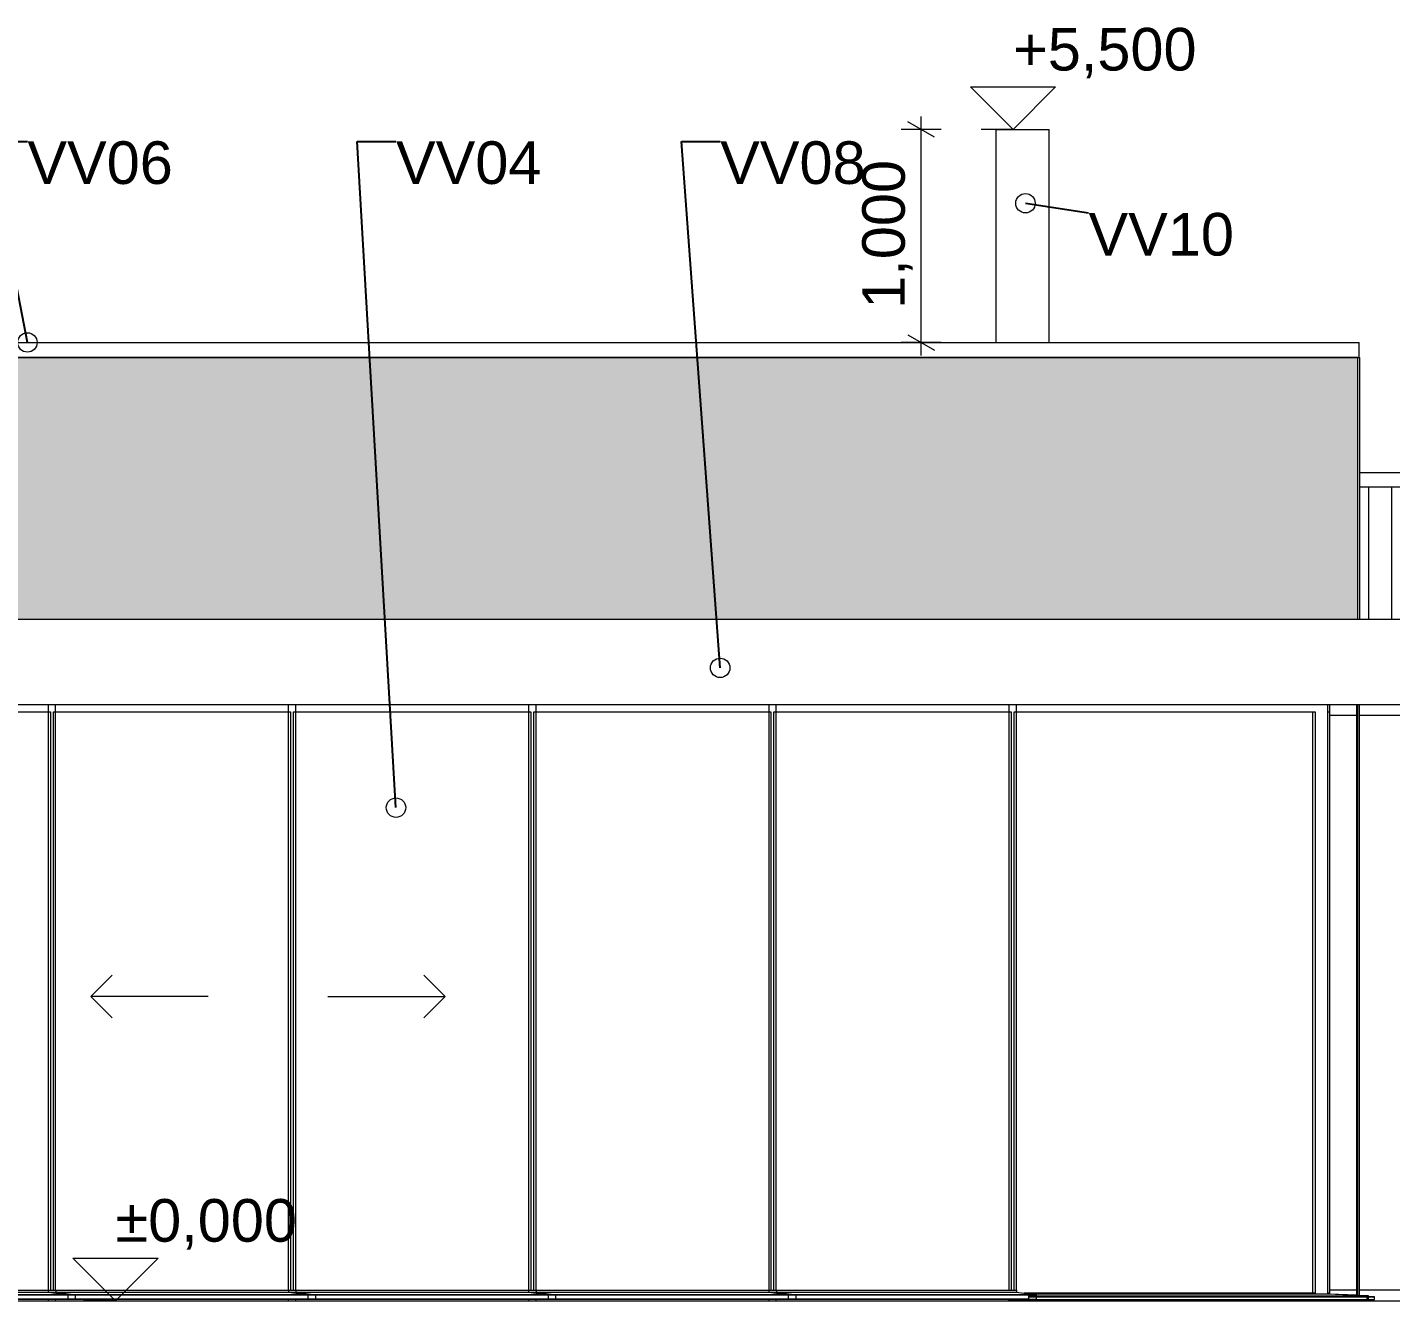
# Model space of a CAD drawing. Header units: millimetres. Extents: x 239748 to 326588, y -19262 to 5561.
# Drawn here: x 313570 to 319977, y -4124 to 1857 of the extents above; entities that cross this region are included whole.
import ezdxf

# ---------------------------------------------------------------- set-up
doc = ezdxf.new("R2010")
doc.units = ezdxf.units.MM
doc.header["$MEASUREMENT"] = 0
for name, color, linetype, lineweight in [('Annotation - Label_Pen_No__1', 7, 'Continuous', 13), ('New_0_Pen_No__1', 7, 'Continuous', 13), ('New_2D Drafting - General_Pen_No__1', 7, 'Continuous', 13), ('New_2D Drafting - General_Pen_No__18', 9, 'Continuous', 15), ('New_Annotation - Label_Pen_No__1', 7, 'Continuous', 13), ('New_ARCHICAD Windows_Pen_No__1', 7, 'Continuous', 13), ('New_Dimensioning - General_Pen_No__1', 7, 'Continuous', 13), ('New_Shell - Roof_Pen_No__1', 7, 'Continuous', 13), ('New_Structural - Bearing_Pen_No__1', 7, 'Continuous', 13)]:
    doc.layers.add(name, color=color, linetype=linetype, lineweight=lineweight)
doc.layers.add('New_Dimensioning - General', color=7, linetype='Continuous')
doc.layers.add('New_Structural - Bearing', color=7, linetype='Continuous')
doc.styles.add('GENERATED_STYLE_1', font='')
doc.styles.get('GENERATED_STYLE_1').set_extended_font_data('Arial')
doc.dimstyles.new('GENERATED_STYLE__1', dxfattribs={"dimtxt": 200, "dimasz": 95, "dimexe": 0.18, "dimexo": 0.0625, "dimgap": 0, "dimtad": 1, "dimdec": 3, "dimlfac": 0.001, "dimzin": 0, "dimdsep": 46, "dimtxsty": 'GENERATED_STYLE_1', "dimblk": 'ARROWHEAD_2', "dimblk1": 'ARROWHEAD_2', "dimblk2": 'ARROWHEAD_2', "dimcen": 0.09, "dimse1": 1, "dimse2": 1, "dimclrd": 7, "dimclre": 7, "dimclrt": 7, "dimadec": 0, "dimazin": 0, "dimtfac": 1, "dimtdec": 4, "dimtmove": 0, "dimatfit": 3, "dimfxl": 0, "dimtolj": 1, "dimtzin": 0, "dimarcsym": 0})
doc.dimstyles.new('GENERATED_STYLE__2', dxfattribs={"dimtxt": 0.18, "dimasz": 182.4, "dimexe": 0.18, "dimexo": 0.0625, "dimgap": 0, "dimtad": 0, "dimtih": 1, "dimtoh": 1, "dimdec": 4, "dimzin": 0, "dimdsep": 46, "dimcen": 0.09, "dimadec": 0, "dimazin": 0, "dimtfac": 1, "dimtdec": 4, "dimtmove": 0, "dimatfit": 3, "dimldrblk": 'ARROWHEAD_1', "dimfxl": 0, "dimtolj": 1, "dimtzin": 0, "dimarcsym": 0})

# ---------------------------------------------------------------- blocks, each defined once
blk = doc.blocks.new('*D4', base_point=(649171, -4123.6))
at = {"layer": 'New_Dimensioning - General_Pen_No__1', "color": 7, "linetype": 'Continuous', "lineweight": 13}
for p, q in [((317833.5, 1340.3), (317708.5, 1412.5)), ((317771, 1376.4), (317771, 1437.5)), ((317864.7, 1376.4), (317677.2, 1376.4)), ((317771, 376.4), (317771, 1376.4)), ((317708.5, 412.5), (317833.5, 340.3)), ((317864.7, 376.4), (317677.2, 376.4)), ((317771, 315.2), (317771, 376.4))]:
    blk.add_line(p, q, dxfattribs=at)
at = {"layer": 'New_Dimensioning - General_Pen_No__1', "color": 7, "lineweight": 13, "insert": (317731, 534.4), "char_height": 200, "attachment_point": 7, "rotation": 90, "style": 'GENERATED_STYLE_1'}
blk.add_mtext('\\A1;{\\pql;\\fArial|b0|i0|c0|p34;1,000}', dxfattribs=at)
blk = doc.blocks.new('ARROWHEAD_2')
at = {"color": 0, "linetype": 'Continuous', "lineweight": 0}
for p, q in [((0, 0), (-1, 0)), ((-0.378, -0.655), (0.378, 0.655))]:
    blk.add_line(p, q, dxfattribs=at)
blk = doc.blocks.new('ARROWHEAD_1')
at = {"color": 0, "linetype": 'Continuous', "lineweight": 0}
blk.add_line((0, 0), (-1, 0), dxfattribs=at)
blk.add_circle((0, 0), 0.25, dxfattribs=at)

msp = doc.modelspace()

# ---------------------------------------------------------------- hatches: boundary and pattern name
at = {"layer": 'New_2D Drafting - General_Pen_No__18', "linetype": 'Continuous', "lineweight": 15}
msp.add_hatch(color=9, dxfattribs=at).paths.add_polyline_path([(310868.6251, 306.3715), (310868.6251, -923.6284), (319823.1882, -923.6284), (319823.1882, 306.3715)])
at = {"layer": 'New_Structural - Bearing', "linetype": 'Continuous', "lineweight": 0, "true_color": 0x000000}
h = msp.add_hatch(dxfattribs=at)
h.set_pattern_fill('Plank_Floor_vert_0002', color=18, style=0, pattern_type=2)
h.set_pattern_definition([(90, (128812.58, -4123.63), (-107.21757, 0), [])])
h.paths.add_polyline_path([(319830.2419, -923.6284), (320964.8239, -923.6284), (320964.8239, -303.6284), (319830.2419, -303.6284)])

# ---------------------------------------------------------------- linework, layer by layer
at = {"layer": 'New_0_Pen_No__1', "color": 7, "linetype": 'Continuous', "lineweight": 13}
for p, q in [((318123.7609, 1376.3716), (318123.8292, 1376.3716)), ((318123.7609, 376.3716), (318123.7609, 1376.3716)), ((318123.8292, 1376.3716), (318130.1244, 1376.3716)), ((318130.1244, 1376.3716), (318142.3308, 1376.3716)), ((318142.3308, 1376.3716), (318159.8364, 1376.3716)), ((318159.8364, 1376.3716), (318181.7632, 1376.3716)), ((318181.7632, 1376.3716), (318207.0119, 1376.3716)), ((318207.0119, 1376.3716), (318234.3164, 1376.3716)), ((318234.3164, 1376.3716), (318262.3074, 1376.3716)), ((318262.3074, 1376.3716), (318289.5815, 1376.3716)), ((318289.5815, 1376.3716), (318314.7709, 1376.3716)), ((318314.7709, 1376.3716), (318336.6125, 1376.3716)), ((318336.6125, 1376.3716), (318354.0113, 1376.3716)), ((318354.0113, 1376.3716), (318366.0946, 1376.3716)), ((318366.0946, 1376.3716), (318372.2565, 1376.3716)), ((318372.2565, 376.3716), (318372.2565, 1376.3716))]:
    msp.add_line(p, q, dxfattribs=at)
at = {"layer": 'New_2D Drafting - General_Pen_No__1', "color": 7, "linetype": 'Continuous', "lineweight": 13}
for p, q in [((313869.442, -2695.1222), (313969.442, -2595.1222)), ((315533.3663, -2695.1222), (315433.3663, -2595.1222)), ((314420.5843, -2695.1222), (313869.442, -2695.1222)), ((313869.442, -2695.1222), (313969.442, -2795.1222)), ((314982.224, -2695.1222), (315533.3663, -2695.1222)), ((315533.3663, -2695.1222), (315433.3663, -2795.1222))]:
    msp.add_line(p, q, dxfattribs=at)
at = {"layer": 'New_2D Drafting - General_Pen_No__1', "color": 7, "linetype": 'Continuous', "lineweight": 13, "flags": 128}
msp.add_lwpolyline([(310868.6251, 306.3715), (310868.6251, -923.6284), (319823.1882, -923.6284), (319823.1882, 306.3715)], close=True, dxfattribs=at)
at = {"layer": 'New_ARCHICAD Windows_Pen_No__1', "color": 7, "linetype": 'Continuous', "lineweight": 13}
for p, q in [((313668.4135, -1323.6284), (313668.4135, -1358.6284)), ((313703.6824, -1358.6284), (313703.6824, -1323.6284)), ((314797.0194, -1323.6284), (314797.0194, -1358.6284)), ((314832.2884, -1358.6284), (314832.2884, -1323.6284)), ((315925.6254, -1323.6284), (315925.6254, -1358.6284)), ((315960.8944, -1358.6284), (315960.8944, -1323.6284)), ((317054.2314, -1323.6284), (317054.2314, -1358.6284)), ((317089.5003, -1358.6284), (317089.5003, -1323.6284)), ((318182.8374, -1323.6284), (318182.8374, -1358.6284)), ((318218.1063, -1358.6284), (318218.1063, -1323.6284)), ((319681.7672, -1358.6284), (319681.7672, -1323.6284)), ((319688.821, -1323.6284), (319688.821, -1358.6284)), ((319816.0998, -1323.6284), (319816.0998, -4098.3451)), ((319823.1882, -4098.8692), (319823.1882, -1323.6284)), ((319830.2419, -4098.8692), (319830.2419, -1323.6284)), ((312610.6905, -1358.6284), (313668.4135, -1358.6284)), ((313668.4135, -1358.6284), (313678.9941, -1358.6284)), ((313668.4135, -1358.6284), (313668.4135, -4073.6284)), ((313678.9941, -1358.6284), (313678.9941, -4073.6284)), ((313693.1017, -4073.6284), (313693.1017, -1358.6284)), ((313693.1017, -1358.6284), (313703.6824, -1358.6284)), ((313703.6824, -4073.6284), (313703.6824, -1358.6284)), ((313703.6824, -1358.6284), (314797.0194, -1358.6284)), ((314797.0194, -1358.6284), (314807.6001, -1358.6284)), ((314797.0194, -1358.6284), (314797.0194, -4073.6284)), ((314807.6001, -1358.6284), (314807.6001, -4073.6284)), ((314821.7077, -4073.6284), (314821.7077, -1358.6284)), ((314821.7077, -1358.6284), (314832.2884, -1358.6284)), ((314832.2884, -4073.6284), (314832.2884, -1358.6284)), ((314832.2884, -1358.6284), (315925.6254, -1358.6284)), ((315925.6254, -1358.6284), (315936.2061, -1358.6284)), ((315925.6254, -1358.6284), (315925.6254, -4073.6284)), ((315936.2061, -1358.6284), (315936.2061, -4073.6284)), ((315950.3137, -4073.6284), (315950.3137, -1358.6284)), ((315950.3137, -1358.6284), (315960.8944, -1358.6284)), ((315960.8944, -4073.6284), (315960.8944, -1358.6284)), ((315960.8944, -1358.6284), (317054.2314, -1358.6284)), ((317054.2314, -1358.6284), (317064.8121, -1358.6284)), ((317054.2314, -1358.6284), (317054.2314, -4073.6284)), ((317064.8121, -1358.6284), (317064.8121, -4073.6284)), ((317078.9197, -4073.6284), (317078.9197, -1358.6284)), ((317078.9197, -1358.6284), (317089.5003, -1358.6284)), ((317089.5003, -4073.6284), (317089.5003, -1358.6284)), ((317089.5003, -1358.6284), (318182.8374, -1358.6284)), ((318182.8374, -1358.6284), (318193.4181, -1358.6284)), ((318182.8374, -1358.6284), (318182.8374, -4073.6284)), ((318193.4181, -1358.6284), (318193.4181, -4073.6284)), ((318207.5256, -4073.6284), (318207.5256, -1358.6284)), ((318207.5256, -1358.6284), (318218.1063, -1358.6284)), ((318218.1063, -4073.6284), (318218.1063, -1358.6284)), ((318218.1063, -1358.6284), (319621.81, -1358.6284)), ((319611.1776, -4088.6284), (319611.1776, -1358.6284)), ((319621.81, -1358.6284), (319621.81, -4088.6284)), ((319681.7672, -1358.6284), (319688.821, -1358.6284)), ((319681.7672, -4088.6284), (319681.7672, -1358.6284)), ((319688.821, -1358.6284), (319688.821, -4088.6284)), ((319688.821, -1373.6284), (319816.0998, -1373.6284)), ((319830.2419, -1373.6284), (320350.7992, -1373.6284)), ((312610.6905, -4073.6284), (313704.3912, -4073.6284)), ((312610.6905, -4083.6284), (313704.3912, -4083.6284)), ((312631.9555, -4095.1284), (313760.5614, -4095.1284)), ((312631.9555, -4096.6284), (313795.8304, -4096.6284)), ((313669.1223, -4073.6284), (313669.1223, -4083.6284)), ((313669.1223, -4083.6284), (313739.5307, -4093.6385)), ((313704.3912, -4073.6284), (313704.3912, -4083.6284)), ((313704.3912, -4073.6284), (314832.9972, -4073.6284)), ((313704.3912, -4083.6284), (313774.7997, -4093.6385)), ((313704.3912, -4083.6284), (314832.9972, -4083.6284)), ((313739.5307, -4093.6385), (313760.5614, -4095.1284)), ((313760.5614, -4095.1284), (313760.5614, -4115.1284)), ((313760.5614, -4095.1284), (314889.1674, -4095.1284)), ((313795.8304, -4096.6284), (313795.8304, -4116.6284)), ((313795.8304, -4096.6284), (314924.4364, -4096.6284)), ((314797.7283, -4073.6284), (314797.7283, -4083.6284)), ((314797.7283, -4083.6284), (314868.1367, -4093.6385)), ((314832.9972, -4073.6284), (314832.9972, -4083.6284)), ((314832.9972, -4073.6284), (315961.6032, -4073.6284)), ((314832.9972, -4083.6284), (314903.4057, -4093.6385)), ((314832.9972, -4083.6284), (315961.6032, -4083.6284)), ((314868.1367, -4093.6385), (314889.1674, -4095.1284)), ((314889.1674, -4095.1284), (314889.1674, -4115.1284)), ((314889.1674, -4095.1284), (316017.7734, -4095.1284)), ((314924.4364, -4096.6284), (314924.4364, -4116.6284)), ((314924.4364, -4096.6284), (316053.0423, -4096.6284)), ((315926.3343, -4073.6284), (315926.3343, -4083.6284)), ((315926.3343, -4083.6284), (315996.7427, -4093.6385)), ((315961.6032, -4073.6284), (315961.6032, -4083.6284)), ((315961.6032, -4073.6284), (317090.2092, -4073.6284)), ((315961.6032, -4083.6284), (316032.0116, -4093.6385)), ((315961.6032, -4083.6284), (317090.2092, -4083.6284)), ((315996.7427, -4093.6385), (316017.7734, -4095.1284)), ((316017.7734, -4095.1284), (316017.7734, -4115.1284)), ((316017.7734, -4095.1284), (317146.3794, -4095.1284)), ((316053.0423, -4096.6284), (316053.0423, -4116.6284)), ((316053.0423, -4096.6284), (317181.6483, -4096.6284)), ((317054.9402, -4073.6284), (317054.9402, -4083.6284)), ((317054.9402, -4083.6284), (317125.3487, -4093.6385)), ((317090.2092, -4073.6284), (317090.2092, -4083.6284)), ((317090.2092, -4073.6284), (318218.8152, -4073.6284)), ((317090.2092, -4083.6284), (317160.6176, -4093.6385)), ((317090.2092, -4083.6284), (318218.8152, -4083.6284)), ((317125.3487, -4093.6385), (317146.3794, -4095.1284)), ((317146.3794, -4095.1284), (317146.3794, -4115.1284)), ((317146.3794, -4095.1284), (318274.9854, -4095.1284)), ((317181.6483, -4096.6284), (317181.6483, -4116.6284)), ((317181.6483, -4096.6284), (318310.2543, -4096.6284)), ((318218.8152, -4073.6284), (318218.8152, -4083.6284)), ((318218.8152, -4083.6284), (318310.2543, -4096.6284)), ((318253.9547, -4093.6385), (318274.9854, -4095.1284)), ((319621.81, -4088.6284), (318253.9841, -4088.6284)), ((318274.9854, -4095.1284), (318274.9854, -4096.6284)), ((318274.9854, -4096.6284), (318274.9854, -4115.1284)), ((319681.7672, -4093.6284), (318289.153, -4093.6284)), ((318310.2543, -4096.6284), (318310.2543, -4100.4415)), ((319688.821, -4088.6284), (319681.7672, -4088.6284)), ((319681.7672, -4093.6284), (319681.7672, -4088.6284)), ((319823.1881, -4098.8692), (319681.7672, -4093.6284)), ((319816.0998, -4073.6284), (319688.821, -4073.6284)), ((319688.821, -4088.6284), (319688.821, -4093.8898)), ((319816.1487, -4098.347), (319688.821, -4093.6284)), ((319816.0998, -4098.3451), (319816.0998, -4098.6065)), ((319865.6144, -4100.4415), (319823.1881, -4098.8692)), ((319830.2419, -4098.8692), (319830.1796, -4098.8669)), ((320350.7992, -4073.6284), (319830.2419, -4073.6284)), ((319872.6682, -4100.4415), (319830.2419, -4098.8692)), ((319830.2419, -4099.1306), (319830.2419, -4098.8692)), ((312631.9555, -4115.1284), (313760.5614, -4115.1284)), ((312631.9555, -4116.6284), (313795.8304, -4116.6284)), ((313668.4135, -4116.6284), (313668.4135, -4123.6284)), ((313703.6824, -4123.6284), (313703.6824, -4116.6284)), ((313760.5614, -4115.1284), (313760.5614, -4116.6284)), ((313760.5614, -4115.1284), (314889.1674, -4115.1284)), ((313795.8304, -4116.6284), (314924.4364, -4116.6284)), ((314797.0194, -4116.6284), (314797.0194, -4123.6284)), ((314832.2884, -4123.6284), (314832.2884, -4116.6284)), ((314889.1674, -4115.1284), (314889.1674, -4116.6284)), ((314889.1674, -4115.1284), (316017.7734, -4115.1284)), ((314924.4364, -4116.6284), (316053.0423, -4116.6284)), ((315925.6254, -4116.6284), (315925.6254, -4123.6284)), ((315960.8944, -4123.6284), (315960.8944, -4116.6284)), ((316017.7734, -4115.1284), (316017.7734, -4116.6284)), ((316017.7734, -4115.1284), (317146.3794, -4115.1284)), ((316053.0423, -4116.6284), (317181.6483, -4116.6284)), ((317054.2314, -4116.6284), (317054.2314, -4123.6284)), ((317089.5003, -4123.6284), (317089.5003, -4116.6284)), ((317146.3794, -4115.1284), (317146.3794, -4116.6284)), ((317146.3794, -4115.1284), (318274.9854, -4115.1284)), ((317181.6483, -4116.6284), (318274.9854, -4116.6284)), ((318182.8374, -4118.6284), (318182.8374, -4116.6284)), ((318182.8374, -4123.6284), (318182.8374, -4118.6284)), ((318182.8374, -4118.6284), (318253.7205, -4118.6284)), ((318253.7205, -4118.6284), (318253.7205, -4116.6284)), ((318253.7205, -4123.6284), (318253.7205, -4118.6284)), ((318253.7205, -4118.6284), (318274.9854, -4118.6284)), ((318274.9854, -4100.4415), (319865.6144, -4100.4415)), ((318274.9854, -4105.6822), (319900.8834, -4105.6822)), ((318274.9854, -4118.6284), (318274.9854, -4115.1284)), ((318274.9854, -4116.6284), (318310.2543, -4116.6284)), ((318274.9854, -4118.6284), (319865.6144, -4118.6284)), ((318310.2543, -4100.4415), (318310.2543, -4116.6284)), ((319823.1881, -4123.6284), (319823.1881, -4118.6284)), ((319830.2419, -4123.6284), (319830.2419, -4118.6284)), ((319858.4571, -4123.6284), (319858.4571, -4118.6284)), ((319865.6144, -4105.6822), (319865.6144, -4100.4415)), ((319865.6144, -4118.6284), (319865.6144, -4105.6822)), ((319865.6144, -4118.6284), (319900.8834, -4118.6284)), ((319872.6682, -4105.6822), (319872.6682, -4100.4415)), ((319900.8834, -4105.6822), (319872.6682, -4104.6366)), ((319872.6682, -4118.6284), (319872.6682, -4105.6822)), ((319900.8834, -4118.6284), (319900.8834, -4105.6822))]:
    msp.add_line(p, q, dxfattribs=at)
at = {"layer": 'New_Dimensioning - General_Pen_No__1', "color": 7, "linetype": 'Continuous', "lineweight": 13}
for p, q in [((318202.4428, 1376.3716), (318002.4428, 1576.3716)), ((318002.4428, 1576.3716), (318402.4428, 1576.3716)), ((318402.4428, 1576.3716), (318202.4428, 1376.3716)), ((318202.4428, 1376.3716), (318052.4428, 1376.3716)), ((318202.4428, 1376.3716), (318352.4428, 1376.3716)), ((313985.1806, -4123.6284), (313785.1806, -3923.6284)), ((313785.1806, -3923.6284), (314185.1806, -3923.6284)), ((314185.1806, -3923.6284), (313985.1806, -4123.6284)), ((313985.1806, -4123.6284), (313835.1806, -4123.6284)), ((313985.1806, -4123.6284), (314135.1806, -4123.6284))]:
    msp.add_line(p, q, dxfattribs=at)
at = {"layer": 'New_Shell - Roof_Pen_No__1', "color": 7, "linetype": 'Continuous', "lineweight": 13}
for p, q in [((310853.765, 376.3716), (319828.568, 376.3716)), ((319828.568, 306.3716), (319828.568, 376.3716)), ((319830.2419, -233.6284), (322712.7525, -233.6284)), ((311436.4212, -923.6284), (325489.2484, -923.6284)), ((311436.4212, -1323.6284), (325207.0969, -1323.6284))]:
    msp.add_line(p, q, dxfattribs=at)
at = {"layer": 'New_Structural - Bearing_Pen_No__1', "color": 7, "linetype": 'Continuous', "lineweight": 13}
for p, q in [((310868.6251, 306.3716), (319823.1882, 306.3716)), ((319823.1882, 306.3716), (319830.2419, 306.3716)), ((319830.2419, 306.3716), (319830.2419, -923.6284)), ((320964.8239, -303.6284), (319830.2419, -303.6284)), ((310539.9426, -4123.6284), (321952.8193, -4123.6284))]:
    msp.add_line(p, q, dxfattribs=at)

# ---------------------------------------------------------------- texts
at = {"layer": 'Annotation - Label_Pen_No__1', "color": 7, "linetype": 'Continuous', "lineweight": 13, "char_height": 200, "attachment_point": 1, "style": 'GENERATED_STYLE_1'}
for s, insert in [('\\A1;{\\pql;\\fArial|b0|i0|c0|p34;VV0\\fArial|b0|i0|c0|p34;6}', (313571.0674, 1320.9169)), ('\\A1;{\\pql;\\fArial|b0|i0|c0|p34;VV0\\fArial|b0|i0|c0|p34;4}', (315302.9883, 1320.9169)), ('\\A1;{\\pql;\\fArial|b0|i0|c0|p34;VV0\\fArial|b0|i0|c0|p34;8}', (316826.2071, 1320.9169))]:
    msp.add_mtext(s, dxfattribs=dict(at, insert=insert))
at = {"layer": 'New_Annotation - Label_Pen_No__1', "color": 7, "linetype": 'Continuous', "lineweight": 13, "insert": (318556.95, 984.516), "char_height": 200, "attachment_point": 1, "style": 'GENERATED_STYLE_1'}
msp.add_mtext('\\A1;{\\pql;\\fArial|b0|i0|c0|p34;VV\\fArial|b0|i0|c0|p34;10}', dxfattribs=at)
at = {"layer": 'New_Dimensioning - General_Pen_No__1', "color": 7, "lineweight": 13, "char_height": 200, "attachment_point": 7, "style": 'GENERATED_STYLE_1'}
for s, insert in [('\\A1;{\\pql;\\fArial|b0|i0|c0|p34;+5,500}', (318202.4428, 1616.3716)), ('\\A1;{\\pql;\\fArial|b0|i0|c0|p34;±0,000}', (313985.1806, -3883.6284))]:
    msp.add_mtext(s, dxfattribs=dict(at, insert=insert))

# ---------------------------------------------------------------- dimensions: what is measured, and where the dimension line sits
at = {"layer": 'New_Dimensioning - General', "color": 7, "linetype": 'Continuous', "lineweight": 13}
dim = msp.add_linear_dim(base=(317770.9708, 1376.3716), p1=(318123.7609, 376.3716), p2=(318159.4049, 1376.3716), angle=90, dimstyle='GENERATED_STYLE__1', dxfattribs=at)
dim.commit()
dim.dimension.update_dxf_attribs({"geometry": '*D4', "text_midpoint": (317630.9708, 870.4296), "dimtype": 160, "text_rotation": 90})

# ---------------------------------------------------------------- leaders
at = {"layer": 'Annotation - Label_Pen_No__1', "color": 7, "linetype": 'Continuous', "lineweight": 13, "annotation_type": 0, "has_hookline": 1, "hookline_direction": 0}
for points, text_width in [([(313571.0674, 376.3716), (313388.6674, 1320.9169), (313571.0674, 1320.9169)], 669), ([(315302.9883, -1808.1705), (315120.5883, 1320.9169), (315302.9883, 1320.9169)], 668.2), ([(316826.2071, -1151.6533), (316643.8071, 1320.9169), (316826.2071, 1320.9169)], 669.4)]:
    msp.add_leader(points, dimstyle='GENERATED_STYLE__2', dxfattribs=dict(at, text_width=text_width))
at = {"layer": 'New_Annotation - Label_Pen_No__1', "color": 7, "linetype": 'Continuous', "lineweight": 13, "annotation_type": 0, "has_hookline": 1, "hookline_direction": 0, "text_width": 668.2}
msp.add_leader([(318260.784, 1030.2303), (318556.95, 984.516)], dimstyle='GENERATED_STYLE__2', dxfattribs=at)

doc.saveas('drawing.dxf')
